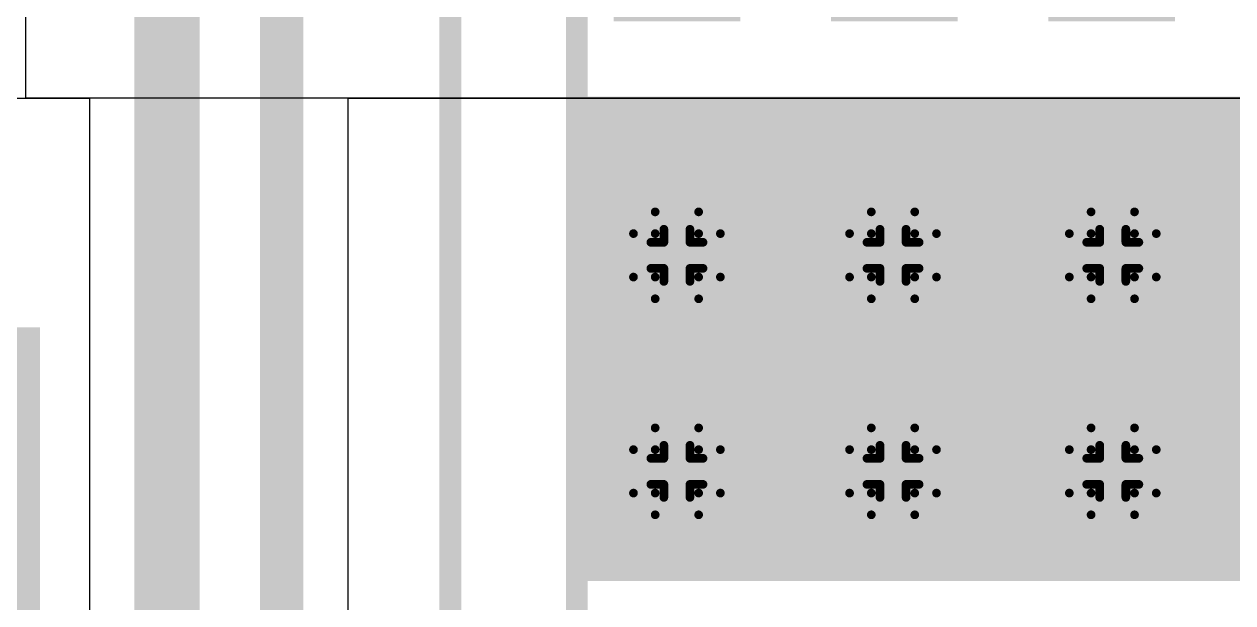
# Model space of a CAD drawing. Header units: inches. Extents: x -5 to 5258, y -4 to 5281.
# Drawn here: x 11.18 to 18.24, y 76.6 to 79.99 of the extents above; entities that cross this region are included whole.
import ezdxf

# ---------------------------------------------------------------- set-up
doc = ezdxf.new("R2010")
doc.units = ezdxf.units.IN
for name, color, linetype in [('Bottom Layer', 5, 'Continuous'), ('Bottom Solder', 6, 'Continuous'), ('Drill Drawing', 1, 'Continuous'), ('Top Layer', 1, 'Continuous'), ('Top Overlay', 2, 'Continuous'), ('Top Paste', 8, 'Continuous'), ('Top Solder', 216, 'Continuous'), ('Via Holes', 16, 'Continuous')]:
    doc.layers.add(name, color=color, linetype=linetype)

# ---------------------------------------------------------------- blocks, each defined once
blk = doc.blocks.new('8_SO_P____P___5')
at = {"layer": 'Top Layer'}
for points in [[(-3.475, 2.205), (-1.925, 2.205), (-1.925, 1.605), (-3.475, 1.605)], [(1.925, 2.205), (3.475, 2.205), (3.475, 1.605), (1.925, 1.605)], [(-1.1435, 1.1435), (1.1435, 1.1435), (1.1435, -1.1435), (-1.1435, -1.1435)], [(-3.475, 0.935), (-1.925, 0.935), (-1.925, 0.335), (-3.475, 0.335)], [(1.925, 0.935), (3.475, 0.935), (3.475, 0.335), (1.925, 0.335)], [(-3.475, -0.335), (-1.925, -0.335), (-1.925, -0.935), (-3.475, -0.935)], [(1.925, -0.335), (3.475, -0.335), (3.475, -0.935), (1.925, -0.935)], [(-3.475, -1.605), (-1.925, -1.605), (-1.925, -2.205), (-3.475, -2.205)], [(1.925, -1.605), (3.475, -1.605), (3.475, -2.205), (1.925, -2.205)]]:
    blk.add_hatch(color=1, dxfattribs=at).paths.add_polyline_path(points)
at = {"layer": 'Top Paste'}
for points in [[(-3.475, 2.205), (-1.925, 2.205), (-1.925, 1.605), (-3.475, 1.605)], [(1.925, 2.205), (3.475, 2.205), (3.475, 1.605), (1.925, 1.605)], [(-1.1435, 1.1435), (1.1435, 1.1435), (1.1435, -1.1435), (-1.1435, -1.1435)], [(-3.475, 0.935), (-1.925, 0.935), (-1.925, 0.335), (-3.475, 0.335)], [(1.925, 0.935), (3.475, 0.935), (3.475, 0.335), (1.925, 0.335)], [(-3.475, -0.335), (-1.925, -0.335), (-1.925, -0.935), (-3.475, -0.935)], [(1.925, -0.335), (3.475, -0.335), (3.475, -0.935), (1.925, -0.935)], [(-3.475, -1.605), (-1.925, -1.605), (-1.925, -2.205), (-3.475, -2.205)], [(1.925, -1.605), (3.475, -1.605), (3.475, -2.205), (1.925, -2.205)]]:
    blk.add_hatch(color=8, dxfattribs=at).paths.add_polyline_path(points)
at = {"layer": 'Top Solder'}
for points in [[(-3.545, 2.275), (-1.855, 2.275), (-1.855, 1.535), (-3.545, 1.535)], [(1.855, 2.275), (3.545, 2.275), (3.545, 1.535), (1.855, 1.535)], [(-1.2135, 1.2135), (1.2135, 1.2135), (1.2135, -1.2135), (-1.2135, -1.2135)], [(-3.545, 1.005), (-1.855, 1.005), (-1.855, 0.265), (-3.545, 0.265)], [(1.855, 1.005), (3.545, 1.005), (3.545, 0.265), (1.855, 0.265)], [(-3.545, -0.265), (-1.855, -0.265), (-1.855, -1.005), (-3.545, -1.005)], [(1.855, -0.265), (3.545, -0.265), (3.545, -1.005), (1.855, -1.005)], [(-3.545, -1.535), (-1.855, -1.535), (-1.855, -2.275), (-3.545, -2.275)], [(1.855, -1.535), (3.545, -1.535), (3.545, -2.275), (1.855, -2.275)]]:
    blk.add_hatch(color=216, dxfattribs=at).paths.add_polyline_path(points)
at = {"layer": 'Top Overlay'}
for points in [[(-1.603, 2.4892, 0.127, 0.127, 0), (1.9022, 2.4892, 0.127, 0.127, 0)], [(-3.7634, 2.0454, 0.127, 0.127, 0), (-3.6364, 1.9184, 0.127, 0.127, 0)], [(-3.7634, 2.0454, 0.127, 0.127, 0), (-3.7634, 1.7914, 0.127, 0.127, 0)], [(-3.6364, 1.9184, 0.127, 0.127, 0), (-3.7634, 1.7914, 0.127, 0.127, 0)], [(-1.603, -2.4892, 0.127, 0.127, 0), (1.9022, -2.4892, 0.127, 0.127, 0)]]:
    blk.add_lwpolyline(points, format="xyseb", dxfattribs=at)
for points in [[(-1.6347, 2.4892, 0.0635, 0.0635, 1), (-1.5712, 2.4892, 0.0635, 0.0635, 1)], [(1.8704, 2.4892, 0.0635, 0.0635, 1), (1.9339, 2.4892, 0.0635, 0.0635, 1)], [(-3.7951, 2.0454, 0.0635, 0.0635, 1), (-3.7316, 2.0454, 0.0635, 0.0635, 1)], [(-3.7951, 2.0454, 0.0635, 0.0635, 1), (-3.7316, 2.0454, 0.0635, 0.0635, 1)], [(-3.6681, 1.9184, 0.0635, 0.0635, 1), (-3.6046, 1.9184, 0.0635, 0.0635, 1)], [(-3.6681, 1.9184, 0.0635, 0.0635, 1), (-3.6046, 1.9184, 0.0635, 0.0635, 1)], [(-3.7951, 1.7914, 0.0635, 0.0635, 1), (-3.7316, 1.7914, 0.0635, 0.0635, 1)], [(-3.7951, 1.7914, 0.0635, 0.0635, 1), (-3.7316, 1.7914, 0.0635, 0.0635, 1)], [(-1.6347, -2.4892, 0.0635, 0.0635, 1), (-1.5712, -2.4892, 0.0635, 0.0635, 1)], [(1.8704, -2.4892, 0.0635, 0.0635, 1), (1.9339, -2.4892, 0.0635, 0.0635, 1)]]:
    blk.add_lwpolyline(points, format="xyseb", close=True, dxfattribs=at)
blk = doc.blocks.new('50SVPF10M_135')
at = {"layer": 'Top Solder'}
blk.add_hatch(color=216, dxfattribs=at).paths.add_polyline_path([(0.9484, 0.9016), (4.6516, 0.9016), (4.6516, -0.9016), (0.9484, -0.9016)])
at = {"layer": 'Top Overlay'}
blk.add_lwpolyline([(3.3, 3.3, 0.127, 0.127, 0), (-1.95, 3.3, 0.127, 0.127, 0)], format="xyseb", dxfattribs=at)

msp = doc.modelspace()

# ---------------------------------------------------------------- hatches: boundary and pattern name
at = {"layer": 'Bottom Layer'}
h = msp.add_hatch(color=5, dxfattribs=at)
edge = h.paths.add_edge_path()
edge.add_arc((14.9897, 78.6355), 0.3, 0, 360)
h = msp.add_hatch(color=5, dxfattribs=at)
edge = h.paths.add_edge_path()
edge.add_arc((16.2526, 78.6355), 0.3, 0, 360)
h = msp.add_hatch(color=5, dxfattribs=at)
edge = h.paths.add_edge_path()
edge.add_arc((17.5369, 78.6355), 0.3, 0, 360)
h = msp.add_hatch(color=5, dxfattribs=at)
edge = h.paths.add_edge_path()
edge.add_arc((14.9897, 77.3726), 0.3, 0, 360)
h = msp.add_hatch(color=5, dxfattribs=at)
edge = h.paths.add_edge_path()
edge.add_arc((16.2526, 77.3726), 0.3, 0, 360)
h = msp.add_hatch(color=5, dxfattribs=at)
edge = h.paths.add_edge_path()
edge.add_arc((17.5369, 77.3726), 0.3, 0, 360)
at = {"layer": 'Bottom Solder'}
h = msp.add_hatch(color=6, dxfattribs=at)
edge = h.paths.add_edge_path()
edge.add_arc((14.9897, 78.6355), 0.4016, 0, 360)
h = msp.add_hatch(color=6, dxfattribs=at)
edge = h.paths.add_edge_path()
edge.add_arc((16.2526, 78.6355), 0.4016, 0, 360)
h = msp.add_hatch(color=6, dxfattribs=at)
edge = h.paths.add_edge_path()
edge.add_arc((17.5369, 78.6355), 0.4016, 0, 360)
h = msp.add_hatch(color=6, dxfattribs=at)
edge = h.paths.add_edge_path()
edge.add_arc((14.9897, 77.3726), 0.4016, 0, 360)
h = msp.add_hatch(color=6, dxfattribs=at)
edge = h.paths.add_edge_path()
edge.add_arc((16.2526, 77.3726), 0.4016, 0, 360)
h = msp.add_hatch(color=6, dxfattribs=at)
edge = h.paths.add_edge_path()
edge.add_arc((17.5369, 77.3726), 0.4016, 0, 360)
at = {"layer": 'Top Layer'}
msp.add_hatch(color=1, dxfattribs=at).paths.add_polyline_path([(19.3839, 79.5638), (14.4055, 79.5638), (14.4055, 76.7311), (19.3839, 76.7311)])
h = msp.add_hatch(color=1, dxfattribs=at)
edge = h.paths.add_edge_path()
edge.add_arc((14.9897, 78.6355), 0.3, 0, 360)
h = msp.add_hatch(color=1, dxfattribs=at)
edge = h.paths.add_edge_path()
edge.add_arc((16.2526, 78.6355), 0.3, 0, 360)
h = msp.add_hatch(color=1, dxfattribs=at)
edge = h.paths.add_edge_path()
edge.add_arc((17.5369, 78.6355), 0.3, 0, 360)
h = msp.add_hatch(color=1, dxfattribs=at)
edge = h.paths.add_edge_path()
edge.add_arc((14.9897, 77.3726), 0.3, 0, 360)
h = msp.add_hatch(color=1, dxfattribs=at)
edge = h.paths.add_edge_path()
edge.add_arc((16.2526, 77.3726), 0.3, 0, 360)
h = msp.add_hatch(color=1, dxfattribs=at)
edge = h.paths.add_edge_path()
edge.add_arc((17.5369, 77.3726), 0.3, 0, 360)
at = {"layer": 'Top Solder'}
h = msp.add_hatch(color=216, dxfattribs=at)
edge = h.paths.add_edge_path()
edge.add_arc((14.9897, 78.6355), 0.4016, 0, 360)
h = msp.add_hatch(color=216, dxfattribs=at)
edge = h.paths.add_edge_path()
edge.add_arc((16.2526, 78.6355), 0.4016, 0, 360)
h = msp.add_hatch(color=216, dxfattribs=at)
edge = h.paths.add_edge_path()
edge.add_arc((17.5369, 78.6355), 0.4016, 0, 360)
h = msp.add_hatch(color=216, dxfattribs=at)
edge = h.paths.add_edge_path()
edge.add_arc((14.9897, 77.3726), 0.4016, 0, 360)
h = msp.add_hatch(color=216, dxfattribs=at)
edge = h.paths.add_edge_path()
edge.add_arc((16.2526, 77.3726), 0.4016, 0, 360)
h = msp.add_hatch(color=216, dxfattribs=at)
edge = h.paths.add_edge_path()
edge.add_arc((17.5369, 77.3726), 0.4016, 0, 360)
at = {"layer": 'Via Holes'}
h = msp.add_hatch(color=7, dxfattribs=at)
edge = h.paths.add_edge_path()
edge.add_arc((14.9897, 78.6355), 0.15, 0, 360)
h = msp.add_hatch(color=7, dxfattribs=at)
edge = h.paths.add_edge_path()
edge.add_arc((16.2526, 78.6355), 0.15, 0, 360)
h = msp.add_hatch(color=7, dxfattribs=at)
edge = h.paths.add_edge_path()
edge.add_arc((17.5369, 78.6355), 0.15, 0, 360)
h = msp.add_hatch(color=7, dxfattribs=at)
edge = h.paths.add_edge_path()
edge.add_arc((14.9897, 77.3726), 0.15, 0, 360)
h = msp.add_hatch(color=7, dxfattribs=at)
edge = h.paths.add_edge_path()
edge.add_arc((16.2526, 77.3726), 0.15, 0, 360)
h = msp.add_hatch(color=7, dxfattribs=at)
edge = h.paths.add_edge_path()
edge.add_arc((17.5369, 77.3726), 0.15, 0, 360)

# ---------------------------------------------------------------- linework, layer by layer
at = {"layer": 'Drill Drawing'}
for points in [[(14.8627, 78.7625, 0.0508, 0.0508, 0), (14.8627, 78.8895, 0.0508, 0.0508, 0)], [(14.8627, 78.8895, 0.0508, 0.0508, 0), (15.1167, 78.8895, 0.0508, 0.0508, 0)], [(15.1167, 78.7625, 0.0508, 0.0508, 0), (15.1167, 78.8895, 0.0508, 0.0508, 0)], [(16.1256, 78.7625, 0.0508, 0.0508, 0), (16.1256, 78.8895, 0.0508, 0.0508, 0)], [(16.1256, 78.8895, 0.0508, 0.0508, 0), (16.3796, 78.8895, 0.0508, 0.0508, 0)], [(16.3796, 78.7625, 0.0508, 0.0508, 0), (16.3796, 78.8895, 0.0508, 0.0508, 0)], [(17.4099, 78.7625, 0.0508, 0.0508, 0), (17.4099, 78.8895, 0.0508, 0.0508, 0)], [(17.4099, 78.8895, 0.0508, 0.0508, 0), (17.6639, 78.8895, 0.0508, 0.0508, 0)], [(17.6639, 78.7625, 0.0508, 0.0508, 0), (17.6639, 78.8895, 0.0508, 0.0508, 0)], [(14.7357, 78.5085, 0.0508, 0.0508, 0), (14.7357, 78.7625, 0.0508, 0.0508, 0)], [(14.7357, 78.7625, 0.0508, 0.0508, 0), (14.8627, 78.7625, 0.0508, 0.0508, 0)], [(14.9135, 78.7117, 0.0508, 0.0508, 0), (14.9135, 78.7879, 0.0508, 0.0508, 0)], [(14.9135, 78.7879, 0.0508, 0.0508, 0), (15.0659, 78.7879, 0.0508, 0.0508, 0)], [(15.0659, 78.7117, 0.0508, 0.0508, 0), (15.0659, 78.7879, 0.0508, 0.0508, 0)], [(15.1167, 78.7625, 0.0508, 0.0508, 0), (15.2437, 78.7625, 0.0508, 0.0508, 0)], [(15.2437, 78.5085, 0.0508, 0.0508, 0), (15.2437, 78.7625, 0.0508, 0.0508, 0)], [(15.9986, 78.5085, 0.0508, 0.0508, 0), (15.9986, 78.7625, 0.0508, 0.0508, 0)], [(15.9986, 78.7625, 0.0508, 0.0508, 0), (16.1256, 78.7625, 0.0508, 0.0508, 0)], [(16.1764, 78.7117, 0.0508, 0.0508, 0), (16.1764, 78.7879, 0.0508, 0.0508, 0)], [(16.1764, 78.7879, 0.0508, 0.0508, 0), (16.3288, 78.7879, 0.0508, 0.0508, 0)], [(16.3288, 78.7117, 0.0508, 0.0508, 0), (16.3288, 78.7879, 0.0508, 0.0508, 0)], [(16.3796, 78.7625, 0.0508, 0.0508, 0), (16.5066, 78.7625, 0.0508, 0.0508, 0)], [(16.5066, 78.5085, 0.0508, 0.0508, 0), (16.5066, 78.7625, 0.0508, 0.0508, 0)], [(17.2829, 78.5085, 0.0508, 0.0508, 0), (17.2829, 78.7625, 0.0508, 0.0508, 0)], [(17.2829, 78.7625, 0.0508, 0.0508, 0), (17.4099, 78.7625, 0.0508, 0.0508, 0)], [(17.4607, 78.7117, 0.0508, 0.0508, 0), (17.4607, 78.7879, 0.0508, 0.0508, 0)], [(17.4607, 78.7879, 0.0508, 0.0508, 0), (17.6131, 78.7879, 0.0508, 0.0508, 0)], [(17.6131, 78.7117, 0.0508, 0.0508, 0), (17.6131, 78.7879, 0.0508, 0.0508, 0)], [(17.6639, 78.7625, 0.0508, 0.0508, 0), (17.7909, 78.7625, 0.0508, 0.0508, 0)], [(17.7909, 78.5085, 0.0508, 0.0508, 0), (17.7909, 78.7625, 0.0508, 0.0508, 0)], [(14.8373, 78.5593, 0.0508, 0.0508, 0), (14.8373, 78.7117, 0.0508, 0.0508, 0)], [(14.8373, 78.7117, 0.0508, 0.0508, 0), (14.9135, 78.7117, 0.0508, 0.0508, 0)], [(15.0659, 78.7117, 0.0508, 0.0508, 0), (15.1421, 78.7117, 0.0508, 0.0508, 0)], [(15.1421, 78.5593, 0.0508, 0.0508, 0), (15.1421, 78.7117, 0.0508, 0.0508, 0)], [(16.1002, 78.5593, 0.0508, 0.0508, 0), (16.1002, 78.7117, 0.0508, 0.0508, 0)], [(16.1002, 78.7117, 0.0508, 0.0508, 0), (16.1764, 78.7117, 0.0508, 0.0508, 0)], [(16.3288, 78.7117, 0.0508, 0.0508, 0), (16.405, 78.7117, 0.0508, 0.0508, 0)], [(16.405, 78.5593, 0.0508, 0.0508, 0), (16.405, 78.7117, 0.0508, 0.0508, 0)], [(17.3845, 78.5593, 0.0508, 0.0508, 0), (17.3845, 78.7117, 0.0508, 0.0508, 0)], [(17.3845, 78.7117, 0.0508, 0.0508, 0), (17.4607, 78.7117, 0.0508, 0.0508, 0)], [(17.6131, 78.7117, 0.0508, 0.0508, 0), (17.6893, 78.7117, 0.0508, 0.0508, 0)], [(17.6893, 78.5593, 0.0508, 0.0508, 0), (17.6893, 78.7117, 0.0508, 0.0508, 0)], [(14.8373, 78.5593, 0.0508, 0.0508, 0), (14.9135, 78.5593, 0.0508, 0.0508, 0)], [(14.9135, 78.4831, 0.0508, 0.0508, 0), (14.9135, 78.5593, 0.0508, 0.0508, 0)], [(15.0659, 78.5593, 0.0508, 0.0508, 0), (15.1421, 78.5593, 0.0508, 0.0508, 0)], [(15.0659, 78.4831, 0.0508, 0.0508, 0), (15.0659, 78.5593, 0.0508, 0.0508, 0)], [(16.1002, 78.5593, 0.0508, 0.0508, 0), (16.1764, 78.5593, 0.0508, 0.0508, 0)], [(16.1764, 78.4831, 0.0508, 0.0508, 0), (16.1764, 78.5593, 0.0508, 0.0508, 0)], [(16.3288, 78.5593, 0.0508, 0.0508, 0), (16.405, 78.5593, 0.0508, 0.0508, 0)], [(16.3288, 78.4831, 0.0508, 0.0508, 0), (16.3288, 78.5593, 0.0508, 0.0508, 0)], [(17.3845, 78.5593, 0.0508, 0.0508, 0), (17.4607, 78.5593, 0.0508, 0.0508, 0)], [(17.4607, 78.4831, 0.0508, 0.0508, 0), (17.4607, 78.5593, 0.0508, 0.0508, 0)], [(17.6131, 78.5593, 0.0508, 0.0508, 0), (17.6893, 78.5593, 0.0508, 0.0508, 0)], [(17.6131, 78.4831, 0.0508, 0.0508, 0), (17.6131, 78.5593, 0.0508, 0.0508, 0)], [(14.7357, 78.5085, 0.0508, 0.0508, 0), (14.8627, 78.5085, 0.0508, 0.0508, 0)], [(14.8627, 78.3815, 0.0508, 0.0508, 0), (14.8627, 78.5085, 0.0508, 0.0508, 0)], [(14.9135, 78.4831, 0.0508, 0.0508, 0), (15.0659, 78.4831, 0.0508, 0.0508, 0)], [(15.1167, 78.5085, 0.0508, 0.0508, 0), (15.2437, 78.5085, 0.0508, 0.0508, 0)], [(15.1167, 78.3815, 0.0508, 0.0508, 0), (15.1167, 78.5085, 0.0508, 0.0508, 0)], [(15.9986, 78.5085, 0.0508, 0.0508, 0), (16.1256, 78.5085, 0.0508, 0.0508, 0)], [(16.1256, 78.3815, 0.0508, 0.0508, 0), (16.1256, 78.5085, 0.0508, 0.0508, 0)], [(16.1764, 78.4831, 0.0508, 0.0508, 0), (16.3288, 78.4831, 0.0508, 0.0508, 0)], [(16.3796, 78.5085, 0.0508, 0.0508, 0), (16.5066, 78.5085, 0.0508, 0.0508, 0)], [(16.3796, 78.3815, 0.0508, 0.0508, 0), (16.3796, 78.5085, 0.0508, 0.0508, 0)], [(17.2829, 78.5085, 0.0508, 0.0508, 0), (17.4099, 78.5085, 0.0508, 0.0508, 0)], [(17.4099, 78.3815, 0.0508, 0.0508, 0), (17.4099, 78.5085, 0.0508, 0.0508, 0)], [(17.4607, 78.4831, 0.0508, 0.0508, 0), (17.6131, 78.4831, 0.0508, 0.0508, 0)], [(17.6639, 78.5085, 0.0508, 0.0508, 0), (17.7909, 78.5085, 0.0508, 0.0508, 0)], [(17.6639, 78.3815, 0.0508, 0.0508, 0), (17.6639, 78.5085, 0.0508, 0.0508, 0)], [(14.8627, 78.3815, 0.0508, 0.0508, 0), (15.1167, 78.3815, 0.0508, 0.0508, 0)], [(16.1256, 78.3815, 0.0508, 0.0508, 0), (16.3796, 78.3815, 0.0508, 0.0508, 0)], [(17.4099, 78.3815, 0.0508, 0.0508, 0), (17.6639, 78.3815, 0.0508, 0.0508, 0)], [(14.8627, 77.4996, 0.0508, 0.0508, 0), (14.8627, 77.6266, 0.0508, 0.0508, 0)], [(14.8627, 77.6266, 0.0508, 0.0508, 0), (15.1167, 77.6266, 0.0508, 0.0508, 0)], [(15.1167, 77.4996, 0.0508, 0.0508, 0), (15.1167, 77.6266, 0.0508, 0.0508, 0)], [(16.1256, 77.4996, 0.0508, 0.0508, 0), (16.1256, 77.6266, 0.0508, 0.0508, 0)], [(16.1256, 77.6266, 0.0508, 0.0508, 0), (16.3796, 77.6266, 0.0508, 0.0508, 0)], [(16.3796, 77.4996, 0.0508, 0.0508, 0), (16.3796, 77.6266, 0.0508, 0.0508, 0)], [(17.4099, 77.4996, 0.0508, 0.0508, 0), (17.4099, 77.6266, 0.0508, 0.0508, 0)], [(17.4099, 77.6266, 0.0508, 0.0508, 0), (17.6639, 77.6266, 0.0508, 0.0508, 0)], [(17.6639, 77.4996, 0.0508, 0.0508, 0), (17.6639, 77.6266, 0.0508, 0.0508, 0)], [(14.7357, 77.2456, 0.0508, 0.0508, 0), (14.7357, 77.4996, 0.0508, 0.0508, 0)], [(14.7357, 77.4996, 0.0508, 0.0508, 0), (14.8627, 77.4996, 0.0508, 0.0508, 0)], [(14.9135, 77.4488, 0.0508, 0.0508, 0), (14.9135, 77.525, 0.0508, 0.0508, 0)], [(14.9135, 77.525, 0.0508, 0.0508, 0), (15.0659, 77.525, 0.0508, 0.0508, 0)], [(15.0659, 77.4488, 0.0508, 0.0508, 0), (15.0659, 77.525, 0.0508, 0.0508, 0)], [(15.1167, 77.4996, 0.0508, 0.0508, 0), (15.2437, 77.4996, 0.0508, 0.0508, 0)], [(15.2437, 77.2456, 0.0508, 0.0508, 0), (15.2437, 77.4996, 0.0508, 0.0508, 0)], [(15.9986, 77.2456, 0.0508, 0.0508, 0), (15.9986, 77.4996, 0.0508, 0.0508, 0)], [(15.9986, 77.4996, 0.0508, 0.0508, 0), (16.1256, 77.4996, 0.0508, 0.0508, 0)], [(16.1764, 77.4488, 0.0508, 0.0508, 0), (16.1764, 77.525, 0.0508, 0.0508, 0)], [(16.1764, 77.525, 0.0508, 0.0508, 0), (16.3288, 77.525, 0.0508, 0.0508, 0)], [(16.3288, 77.4488, 0.0508, 0.0508, 0), (16.3288, 77.525, 0.0508, 0.0508, 0)], [(16.3796, 77.4996, 0.0508, 0.0508, 0), (16.5066, 77.4996, 0.0508, 0.0508, 0)], [(16.5066, 77.2456, 0.0508, 0.0508, 0), (16.5066, 77.4996, 0.0508, 0.0508, 0)], [(17.2829, 77.2456, 0.0508, 0.0508, 0), (17.2829, 77.4996, 0.0508, 0.0508, 0)], [(17.2829, 77.4996, 0.0508, 0.0508, 0), (17.4099, 77.4996, 0.0508, 0.0508, 0)], [(17.4607, 77.4488, 0.0508, 0.0508, 0), (17.4607, 77.525, 0.0508, 0.0508, 0)], [(17.4607, 77.525, 0.0508, 0.0508, 0), (17.6131, 77.525, 0.0508, 0.0508, 0)], [(17.6131, 77.4488, 0.0508, 0.0508, 0), (17.6131, 77.525, 0.0508, 0.0508, 0)], [(17.6639, 77.4996, 0.0508, 0.0508, 0), (17.7909, 77.4996, 0.0508, 0.0508, 0)], [(17.7909, 77.2456, 0.0508, 0.0508, 0), (17.7909, 77.4996, 0.0508, 0.0508, 0)], [(14.8373, 77.2964, 0.0508, 0.0508, 0), (14.8373, 77.4488, 0.0508, 0.0508, 0)], [(14.8373, 77.4488, 0.0508, 0.0508, 0), (14.9135, 77.4488, 0.0508, 0.0508, 0)], [(15.0659, 77.4488, 0.0508, 0.0508, 0), (15.1421, 77.4488, 0.0508, 0.0508, 0)], [(15.1421, 77.2964, 0.0508, 0.0508, 0), (15.1421, 77.4488, 0.0508, 0.0508, 0)], [(16.1002, 77.2964, 0.0508, 0.0508, 0), (16.1002, 77.4488, 0.0508, 0.0508, 0)], [(16.1002, 77.4488, 0.0508, 0.0508, 0), (16.1764, 77.4488, 0.0508, 0.0508, 0)], [(16.3288, 77.4488, 0.0508, 0.0508, 0), (16.405, 77.4488, 0.0508, 0.0508, 0)], [(16.405, 77.2964, 0.0508, 0.0508, 0), (16.405, 77.4488, 0.0508, 0.0508, 0)], [(17.3845, 77.2964, 0.0508, 0.0508, 0), (17.3845, 77.4488, 0.0508, 0.0508, 0)], [(17.3845, 77.4488, 0.0508, 0.0508, 0), (17.4607, 77.4488, 0.0508, 0.0508, 0)], [(17.6131, 77.4488, 0.0508, 0.0508, 0), (17.6893, 77.4488, 0.0508, 0.0508, 0)], [(17.6893, 77.2964, 0.0508, 0.0508, 0), (17.6893, 77.4488, 0.0508, 0.0508, 0)], [(14.8373, 77.2964, 0.0508, 0.0508, 0), (14.9135, 77.2964, 0.0508, 0.0508, 0)], [(14.9135, 77.2202, 0.0508, 0.0508, 0), (14.9135, 77.2964, 0.0508, 0.0508, 0)], [(15.0659, 77.2964, 0.0508, 0.0508, 0), (15.1421, 77.2964, 0.0508, 0.0508, 0)], [(15.0659, 77.2202, 0.0508, 0.0508, 0), (15.0659, 77.2964, 0.0508, 0.0508, 0)], [(16.1002, 77.2964, 0.0508, 0.0508, 0), (16.1764, 77.2964, 0.0508, 0.0508, 0)], [(16.1764, 77.2202, 0.0508, 0.0508, 0), (16.1764, 77.2964, 0.0508, 0.0508, 0)], [(16.3288, 77.2964, 0.0508, 0.0508, 0), (16.405, 77.2964, 0.0508, 0.0508, 0)], [(16.3288, 77.2202, 0.0508, 0.0508, 0), (16.3288, 77.2964, 0.0508, 0.0508, 0)], [(17.3845, 77.2964, 0.0508, 0.0508, 0), (17.4607, 77.2964, 0.0508, 0.0508, 0)], [(17.4607, 77.2202, 0.0508, 0.0508, 0), (17.4607, 77.2964, 0.0508, 0.0508, 0)], [(17.6131, 77.2964, 0.0508, 0.0508, 0), (17.6893, 77.2964, 0.0508, 0.0508, 0)], [(17.6131, 77.2202, 0.0508, 0.0508, 0), (17.6131, 77.2964, 0.0508, 0.0508, 0)], [(14.7357, 77.2456, 0.0508, 0.0508, 0), (14.8627, 77.2456, 0.0508, 0.0508, 0)], [(14.8627, 77.1186, 0.0508, 0.0508, 0), (14.8627, 77.2456, 0.0508, 0.0508, 0)], [(14.9135, 77.2202, 0.0508, 0.0508, 0), (15.0659, 77.2202, 0.0508, 0.0508, 0)], [(15.1167, 77.2456, 0.0508, 0.0508, 0), (15.2437, 77.2456, 0.0508, 0.0508, 0)], [(15.1167, 77.1186, 0.0508, 0.0508, 0), (15.1167, 77.2456, 0.0508, 0.0508, 0)], [(15.9986, 77.2456, 0.0508, 0.0508, 0), (16.1256, 77.2456, 0.0508, 0.0508, 0)], [(16.1256, 77.1186, 0.0508, 0.0508, 0), (16.1256, 77.2456, 0.0508, 0.0508, 0)], [(16.1764, 77.2202, 0.0508, 0.0508, 0), (16.3288, 77.2202, 0.0508, 0.0508, 0)], [(16.3796, 77.2456, 0.0508, 0.0508, 0), (16.5066, 77.2456, 0.0508, 0.0508, 0)], [(16.3796, 77.1186, 0.0508, 0.0508, 0), (16.3796, 77.2456, 0.0508, 0.0508, 0)], [(17.2829, 77.2456, 0.0508, 0.0508, 0), (17.4099, 77.2456, 0.0508, 0.0508, 0)], [(17.4099, 77.1186, 0.0508, 0.0508, 0), (17.4099, 77.2456, 0.0508, 0.0508, 0)], [(17.4607, 77.2202, 0.0508, 0.0508, 0), (17.6131, 77.2202, 0.0508, 0.0508, 0)], [(17.6639, 77.2456, 0.0508, 0.0508, 0), (17.7909, 77.2456, 0.0508, 0.0508, 0)], [(17.6639, 77.1186, 0.0508, 0.0508, 0), (17.6639, 77.2456, 0.0508, 0.0508, 0)], [(14.8627, 77.1186, 0.0508, 0.0508, 0), (15.1167, 77.1186, 0.0508, 0.0508, 0)], [(16.1256, 77.1186, 0.0508, 0.0508, 0), (16.3796, 77.1186, 0.0508, 0.0508, 0)], [(17.4099, 77.1186, 0.0508, 0.0508, 0), (17.6639, 77.1186, 0.0508, 0.0508, 0)]]:
    msp.add_lwpolyline(points, format="xyseb", dxfattribs=at)
for points in [[(14.85, 78.8895, 0.0254, 0.0254, 1), (14.8754, 78.8895, 0.0254, 0.0254, 1)], [(14.85, 78.8895, 0.0254, 0.0254, 1), (14.8754, 78.8895, 0.0254, 0.0254, 1)], [(15.104, 78.8895, 0.0254, 0.0254, 1), (15.1294, 78.8895, 0.0254, 0.0254, 1)], [(15.104, 78.8895, 0.0254, 0.0254, 1), (15.1294, 78.8895, 0.0254, 0.0254, 1)], [(16.1129, 78.8895, 0.0254, 0.0254, 1), (16.1383, 78.8895, 0.0254, 0.0254, 1)], [(16.1129, 78.8895, 0.0254, 0.0254, 1), (16.1383, 78.8895, 0.0254, 0.0254, 1)], [(16.3669, 78.8895, 0.0254, 0.0254, 1), (16.3923, 78.8895, 0.0254, 0.0254, 1)], [(16.3669, 78.8895, 0.0254, 0.0254, 1), (16.3923, 78.8895, 0.0254, 0.0254, 1)], [(17.3972, 78.8895, 0.0254, 0.0254, 1), (17.4226, 78.8895, 0.0254, 0.0254, 1)], [(17.3972, 78.8895, 0.0254, 0.0254, 1), (17.4226, 78.8895, 0.0254, 0.0254, 1)], [(17.6512, 78.8895, 0.0254, 0.0254, 1), (17.6766, 78.8895, 0.0254, 0.0254, 1)], [(17.6512, 78.8895, 0.0254, 0.0254, 1), (17.6766, 78.8895, 0.0254, 0.0254, 1)], [(14.723, 78.7625, 0.0254, 0.0254, 1), (14.7484, 78.7625, 0.0254, 0.0254, 1)], [(14.723, 78.7625, 0.0254, 0.0254, 1), (14.7484, 78.7625, 0.0254, 0.0254, 1)], [(14.85, 78.7625, 0.0254, 0.0254, 1), (14.8754, 78.7625, 0.0254, 0.0254, 1)], [(14.85, 78.7625, 0.0254, 0.0254, 1), (14.8754, 78.7625, 0.0254, 0.0254, 1)], [(14.9008, 78.7879, 0.0254, 0.0254, 1), (14.9262, 78.7879, 0.0254, 0.0254, 1)], [(14.9008, 78.7879, 0.0254, 0.0254, 1), (14.9262, 78.7879, 0.0254, 0.0254, 1)], [(15.0532, 78.7879, 0.0254, 0.0254, 1), (15.0786, 78.7879, 0.0254, 0.0254, 1)], [(15.0532, 78.7879, 0.0254, 0.0254, 1), (15.0786, 78.7879, 0.0254, 0.0254, 1)], [(15.104, 78.7625, 0.0254, 0.0254, 1), (15.1294, 78.7625, 0.0254, 0.0254, 1)], [(15.104, 78.7625, 0.0254, 0.0254, 1), (15.1294, 78.7625, 0.0254, 0.0254, 1)], [(15.231, 78.7625, 0.0254, 0.0254, 1), (15.2564, 78.7625, 0.0254, 0.0254, 1)], [(15.231, 78.7625, 0.0254, 0.0254, 1), (15.2564, 78.7625, 0.0254, 0.0254, 1)], [(15.9859, 78.7625, 0.0254, 0.0254, 1), (16.0113, 78.7625, 0.0254, 0.0254, 1)], [(15.9859, 78.7625, 0.0254, 0.0254, 1), (16.0113, 78.7625, 0.0254, 0.0254, 1)], [(16.1129, 78.7625, 0.0254, 0.0254, 1), (16.1383, 78.7625, 0.0254, 0.0254, 1)], [(16.1129, 78.7625, 0.0254, 0.0254, 1), (16.1383, 78.7625, 0.0254, 0.0254, 1)], [(16.1637, 78.7879, 0.0254, 0.0254, 1), (16.1891, 78.7879, 0.0254, 0.0254, 1)], [(16.1637, 78.7879, 0.0254, 0.0254, 1), (16.1891, 78.7879, 0.0254, 0.0254, 1)], [(16.3161, 78.7879, 0.0254, 0.0254, 1), (16.3415, 78.7879, 0.0254, 0.0254, 1)], [(16.3161, 78.7879, 0.0254, 0.0254, 1), (16.3415, 78.7879, 0.0254, 0.0254, 1)], [(16.3669, 78.7625, 0.0254, 0.0254, 1), (16.3923, 78.7625, 0.0254, 0.0254, 1)], [(16.3669, 78.7625, 0.0254, 0.0254, 1), (16.3923, 78.7625, 0.0254, 0.0254, 1)], [(16.4939, 78.7625, 0.0254, 0.0254, 1), (16.5193, 78.7625, 0.0254, 0.0254, 1)], [(16.4939, 78.7625, 0.0254, 0.0254, 1), (16.5193, 78.7625, 0.0254, 0.0254, 1)], [(17.2702, 78.7625, 0.0254, 0.0254, 1), (17.2956, 78.7625, 0.0254, 0.0254, 1)], [(17.2702, 78.7625, 0.0254, 0.0254, 1), (17.2956, 78.7625, 0.0254, 0.0254, 1)], [(17.3972, 78.7625, 0.0254, 0.0254, 1), (17.4226, 78.7625, 0.0254, 0.0254, 1)], [(17.3972, 78.7625, 0.0254, 0.0254, 1), (17.4226, 78.7625, 0.0254, 0.0254, 1)], [(17.448, 78.7879, 0.0254, 0.0254, 1), (17.4734, 78.7879, 0.0254, 0.0254, 1)], [(17.448, 78.7879, 0.0254, 0.0254, 1), (17.4734, 78.7879, 0.0254, 0.0254, 1)], [(17.6004, 78.7879, 0.0254, 0.0254, 1), (17.6258, 78.7879, 0.0254, 0.0254, 1)], [(17.6004, 78.7879, 0.0254, 0.0254, 1), (17.6258, 78.7879, 0.0254, 0.0254, 1)], [(17.6512, 78.7625, 0.0254, 0.0254, 1), (17.6766, 78.7625, 0.0254, 0.0254, 1)], [(17.6512, 78.7625, 0.0254, 0.0254, 1), (17.6766, 78.7625, 0.0254, 0.0254, 1)], [(17.7782, 78.7625, 0.0254, 0.0254, 1), (17.8036, 78.7625, 0.0254, 0.0254, 1)], [(17.7782, 78.7625, 0.0254, 0.0254, 1), (17.8036, 78.7625, 0.0254, 0.0254, 1)], [(14.8246, 78.7117, 0.0254, 0.0254, 1), (14.85, 78.7117, 0.0254, 0.0254, 1)], [(14.8246, 78.7117, 0.0254, 0.0254, 1), (14.85, 78.7117, 0.0254, 0.0254, 1)], [(14.9008, 78.7117, 0.0254, 0.0254, 1), (14.9262, 78.7117, 0.0254, 0.0254, 1)], [(14.9008, 78.7117, 0.0254, 0.0254, 1), (14.9262, 78.7117, 0.0254, 0.0254, 1)], [(15.0532, 78.7117, 0.0254, 0.0254, 1), (15.0786, 78.7117, 0.0254, 0.0254, 1)], [(15.0532, 78.7117, 0.0254, 0.0254, 1), (15.0786, 78.7117, 0.0254, 0.0254, 1)], [(15.1294, 78.7117, 0.0254, 0.0254, 1), (15.1548, 78.7117, 0.0254, 0.0254, 1)], [(15.1294, 78.7117, 0.0254, 0.0254, 1), (15.1548, 78.7117, 0.0254, 0.0254, 1)], [(16.0875, 78.7117, 0.0254, 0.0254, 1), (16.1129, 78.7117, 0.0254, 0.0254, 1)], [(16.0875, 78.7117, 0.0254, 0.0254, 1), (16.1129, 78.7117, 0.0254, 0.0254, 1)], [(16.1637, 78.7117, 0.0254, 0.0254, 1), (16.1891, 78.7117, 0.0254, 0.0254, 1)], [(16.1637, 78.7117, 0.0254, 0.0254, 1), (16.1891, 78.7117, 0.0254, 0.0254, 1)], [(16.3161, 78.7117, 0.0254, 0.0254, 1), (16.3415, 78.7117, 0.0254, 0.0254, 1)], [(16.3161, 78.7117, 0.0254, 0.0254, 1), (16.3415, 78.7117, 0.0254, 0.0254, 1)], [(16.3923, 78.7117, 0.0254, 0.0254, 1), (16.4177, 78.7117, 0.0254, 0.0254, 1)], [(16.3923, 78.7117, 0.0254, 0.0254, 1), (16.4177, 78.7117, 0.0254, 0.0254, 1)], [(17.3718, 78.7117, 0.0254, 0.0254, 1), (17.3972, 78.7117, 0.0254, 0.0254, 1)], [(17.3718, 78.7117, 0.0254, 0.0254, 1), (17.3972, 78.7117, 0.0254, 0.0254, 1)], [(17.448, 78.7117, 0.0254, 0.0254, 1), (17.4734, 78.7117, 0.0254, 0.0254, 1)], [(17.448, 78.7117, 0.0254, 0.0254, 1), (17.4734, 78.7117, 0.0254, 0.0254, 1)], [(17.6004, 78.7117, 0.0254, 0.0254, 1), (17.6258, 78.7117, 0.0254, 0.0254, 1)], [(17.6004, 78.7117, 0.0254, 0.0254, 1), (17.6258, 78.7117, 0.0254, 0.0254, 1)], [(17.6766, 78.7117, 0.0254, 0.0254, 1), (17.702, 78.7117, 0.0254, 0.0254, 1)], [(17.6766, 78.7117, 0.0254, 0.0254, 1), (17.702, 78.7117, 0.0254, 0.0254, 1)], [(14.8246, 78.5593, 0.0254, 0.0254, 1), (14.85, 78.5593, 0.0254, 0.0254, 1)], [(14.8246, 78.5593, 0.0254, 0.0254, 1), (14.85, 78.5593, 0.0254, 0.0254, 1)], [(14.9008, 78.5593, 0.0254, 0.0254, 1), (14.9262, 78.5593, 0.0254, 0.0254, 1)], [(14.9008, 78.5593, 0.0254, 0.0254, 1), (14.9262, 78.5593, 0.0254, 0.0254, 1)], [(15.0532, 78.5593, 0.0254, 0.0254, 1), (15.0786, 78.5593, 0.0254, 0.0254, 1)], [(15.0532, 78.5593, 0.0254, 0.0254, 1), (15.0786, 78.5593, 0.0254, 0.0254, 1)], [(15.1294, 78.5593, 0.0254, 0.0254, 1), (15.1548, 78.5593, 0.0254, 0.0254, 1)], [(15.1294, 78.5593, 0.0254, 0.0254, 1), (15.1548, 78.5593, 0.0254, 0.0254, 1)], [(16.0875, 78.5593, 0.0254, 0.0254, 1), (16.1129, 78.5593, 0.0254, 0.0254, 1)], [(16.0875, 78.5593, 0.0254, 0.0254, 1), (16.1129, 78.5593, 0.0254, 0.0254, 1)], [(16.1637, 78.5593, 0.0254, 0.0254, 1), (16.1891, 78.5593, 0.0254, 0.0254, 1)], [(16.1637, 78.5593, 0.0254, 0.0254, 1), (16.1891, 78.5593, 0.0254, 0.0254, 1)], [(16.3161, 78.5593, 0.0254, 0.0254, 1), (16.3415, 78.5593, 0.0254, 0.0254, 1)], [(16.3161, 78.5593, 0.0254, 0.0254, 1), (16.3415, 78.5593, 0.0254, 0.0254, 1)], [(16.3923, 78.5593, 0.0254, 0.0254, 1), (16.4177, 78.5593, 0.0254, 0.0254, 1)], [(16.3923, 78.5593, 0.0254, 0.0254, 1), (16.4177, 78.5593, 0.0254, 0.0254, 1)], [(17.3718, 78.5593, 0.0254, 0.0254, 1), (17.3972, 78.5593, 0.0254, 0.0254, 1)], [(17.3718, 78.5593, 0.0254, 0.0254, 1), (17.3972, 78.5593, 0.0254, 0.0254, 1)], [(17.448, 78.5593, 0.0254, 0.0254, 1), (17.4734, 78.5593, 0.0254, 0.0254, 1)], [(17.448, 78.5593, 0.0254, 0.0254, 1), (17.4734, 78.5593, 0.0254, 0.0254, 1)], [(17.6004, 78.5593, 0.0254, 0.0254, 1), (17.6258, 78.5593, 0.0254, 0.0254, 1)], [(17.6004, 78.5593, 0.0254, 0.0254, 1), (17.6258, 78.5593, 0.0254, 0.0254, 1)], [(17.6766, 78.5593, 0.0254, 0.0254, 1), (17.702, 78.5593, 0.0254, 0.0254, 1)], [(17.6766, 78.5593, 0.0254, 0.0254, 1), (17.702, 78.5593, 0.0254, 0.0254, 1)], [(14.723, 78.5085, 0.0254, 0.0254, 1), (14.7484, 78.5085, 0.0254, 0.0254, 1)], [(14.723, 78.5085, 0.0254, 0.0254, 1), (14.7484, 78.5085, 0.0254, 0.0254, 1)], [(14.85, 78.5085, 0.0254, 0.0254, 1), (14.8754, 78.5085, 0.0254, 0.0254, 1)], [(14.85, 78.5085, 0.0254, 0.0254, 1), (14.8754, 78.5085, 0.0254, 0.0254, 1)], [(14.9008, 78.4831, 0.0254, 0.0254, 1), (14.9262, 78.4831, 0.0254, 0.0254, 1)], [(14.9008, 78.4831, 0.0254, 0.0254, 1), (14.9262, 78.4831, 0.0254, 0.0254, 1)], [(15.0532, 78.4831, 0.0254, 0.0254, 1), (15.0786, 78.4831, 0.0254, 0.0254, 1)], [(15.0532, 78.4831, 0.0254, 0.0254, 1), (15.0786, 78.4831, 0.0254, 0.0254, 1)], [(15.104, 78.5085, 0.0254, 0.0254, 1), (15.1294, 78.5085, 0.0254, 0.0254, 1)], [(15.104, 78.5085, 0.0254, 0.0254, 1), (15.1294, 78.5085, 0.0254, 0.0254, 1)], [(15.231, 78.5085, 0.0254, 0.0254, 1), (15.2564, 78.5085, 0.0254, 0.0254, 1)], [(15.231, 78.5085, 0.0254, 0.0254, 1), (15.2564, 78.5085, 0.0254, 0.0254, 1)], [(15.9859, 78.5085, 0.0254, 0.0254, 1), (16.0113, 78.5085, 0.0254, 0.0254, 1)], [(15.9859, 78.5085, 0.0254, 0.0254, 1), (16.0113, 78.5085, 0.0254, 0.0254, 1)], [(16.1129, 78.5085, 0.0254, 0.0254, 1), (16.1383, 78.5085, 0.0254, 0.0254, 1)], [(16.1129, 78.5085, 0.0254, 0.0254, 1), (16.1383, 78.5085, 0.0254, 0.0254, 1)], [(16.1637, 78.4831, 0.0254, 0.0254, 1), (16.1891, 78.4831, 0.0254, 0.0254, 1)], [(16.1637, 78.4831, 0.0254, 0.0254, 1), (16.1891, 78.4831, 0.0254, 0.0254, 1)], [(16.3161, 78.4831, 0.0254, 0.0254, 1), (16.3415, 78.4831, 0.0254, 0.0254, 1)], [(16.3161, 78.4831, 0.0254, 0.0254, 1), (16.3415, 78.4831, 0.0254, 0.0254, 1)], [(16.3669, 78.5085, 0.0254, 0.0254, 1), (16.3923, 78.5085, 0.0254, 0.0254, 1)], [(16.3669, 78.5085, 0.0254, 0.0254, 1), (16.3923, 78.5085, 0.0254, 0.0254, 1)], [(16.4939, 78.5085, 0.0254, 0.0254, 1), (16.5193, 78.5085, 0.0254, 0.0254, 1)], [(16.4939, 78.5085, 0.0254, 0.0254, 1), (16.5193, 78.5085, 0.0254, 0.0254, 1)], [(17.2702, 78.5085, 0.0254, 0.0254, 1), (17.2956, 78.5085, 0.0254, 0.0254, 1)], [(17.2702, 78.5085, 0.0254, 0.0254, 1), (17.2956, 78.5085, 0.0254, 0.0254, 1)], [(17.3972, 78.5085, 0.0254, 0.0254, 1), (17.4226, 78.5085, 0.0254, 0.0254, 1)], [(17.3972, 78.5085, 0.0254, 0.0254, 1), (17.4226, 78.5085, 0.0254, 0.0254, 1)], [(17.448, 78.4831, 0.0254, 0.0254, 1), (17.4734, 78.4831, 0.0254, 0.0254, 1)], [(17.448, 78.4831, 0.0254, 0.0254, 1), (17.4734, 78.4831, 0.0254, 0.0254, 1)], [(17.6004, 78.4831, 0.0254, 0.0254, 1), (17.6258, 78.4831, 0.0254, 0.0254, 1)], [(17.6004, 78.4831, 0.0254, 0.0254, 1), (17.6258, 78.4831, 0.0254, 0.0254, 1)], [(17.6512, 78.5085, 0.0254, 0.0254, 1), (17.6766, 78.5085, 0.0254, 0.0254, 1)], [(17.6512, 78.5085, 0.0254, 0.0254, 1), (17.6766, 78.5085, 0.0254, 0.0254, 1)], [(17.7782, 78.5085, 0.0254, 0.0254, 1), (17.8036, 78.5085, 0.0254, 0.0254, 1)], [(17.7782, 78.5085, 0.0254, 0.0254, 1), (17.8036, 78.5085, 0.0254, 0.0254, 1)], [(14.85, 78.3815, 0.0254, 0.0254, 1), (14.8754, 78.3815, 0.0254, 0.0254, 1)], [(14.85, 78.3815, 0.0254, 0.0254, 1), (14.8754, 78.3815, 0.0254, 0.0254, 1)], [(15.104, 78.3815, 0.0254, 0.0254, 1), (15.1294, 78.3815, 0.0254, 0.0254, 1)], [(15.104, 78.3815, 0.0254, 0.0254, 1), (15.1294, 78.3815, 0.0254, 0.0254, 1)], [(16.1129, 78.3815, 0.0254, 0.0254, 1), (16.1383, 78.3815, 0.0254, 0.0254, 1)], [(16.1129, 78.3815, 0.0254, 0.0254, 1), (16.1383, 78.3815, 0.0254, 0.0254, 1)], [(16.3669, 78.3815, 0.0254, 0.0254, 1), (16.3923, 78.3815, 0.0254, 0.0254, 1)], [(16.3669, 78.3815, 0.0254, 0.0254, 1), (16.3923, 78.3815, 0.0254, 0.0254, 1)], [(17.3972, 78.3815, 0.0254, 0.0254, 1), (17.4226, 78.3815, 0.0254, 0.0254, 1)], [(17.3972, 78.3815, 0.0254, 0.0254, 1), (17.4226, 78.3815, 0.0254, 0.0254, 1)], [(17.6512, 78.3815, 0.0254, 0.0254, 1), (17.6766, 78.3815, 0.0254, 0.0254, 1)], [(17.6512, 78.3815, 0.0254, 0.0254, 1), (17.6766, 78.3815, 0.0254, 0.0254, 1)], [(14.85, 77.6266, 0.0254, 0.0254, 1), (14.8754, 77.6266, 0.0254, 0.0254, 1)], [(14.85, 77.6266, 0.0254, 0.0254, 1), (14.8754, 77.6266, 0.0254, 0.0254, 1)], [(15.104, 77.6266, 0.0254, 0.0254, 1), (15.1294, 77.6266, 0.0254, 0.0254, 1)], [(15.104, 77.6266, 0.0254, 0.0254, 1), (15.1294, 77.6266, 0.0254, 0.0254, 1)], [(16.1129, 77.6266, 0.0254, 0.0254, 1), (16.1383, 77.6266, 0.0254, 0.0254, 1)], [(16.1129, 77.6266, 0.0254, 0.0254, 1), (16.1383, 77.6266, 0.0254, 0.0254, 1)], [(16.3669, 77.6266, 0.0254, 0.0254, 1), (16.3923, 77.6266, 0.0254, 0.0254, 1)], [(16.3669, 77.6266, 0.0254, 0.0254, 1), (16.3923, 77.6266, 0.0254, 0.0254, 1)], [(17.3972, 77.6266, 0.0254, 0.0254, 1), (17.4226, 77.6266, 0.0254, 0.0254, 1)], [(17.3972, 77.6266, 0.0254, 0.0254, 1), (17.4226, 77.6266, 0.0254, 0.0254, 1)], [(17.6512, 77.6266, 0.0254, 0.0254, 1), (17.6766, 77.6266, 0.0254, 0.0254, 1)], [(17.6512, 77.6266, 0.0254, 0.0254, 1), (17.6766, 77.6266, 0.0254, 0.0254, 1)], [(14.723, 77.4996, 0.0254, 0.0254, 1), (14.7484, 77.4996, 0.0254, 0.0254, 1)], [(14.723, 77.4996, 0.0254, 0.0254, 1), (14.7484, 77.4996, 0.0254, 0.0254, 1)], [(14.85, 77.4996, 0.0254, 0.0254, 1), (14.8754, 77.4996, 0.0254, 0.0254, 1)], [(14.85, 77.4996, 0.0254, 0.0254, 1), (14.8754, 77.4996, 0.0254, 0.0254, 1)], [(14.9008, 77.525, 0.0254, 0.0254, 1), (14.9262, 77.525, 0.0254, 0.0254, 1)], [(14.9008, 77.525, 0.0254, 0.0254, 1), (14.9262, 77.525, 0.0254, 0.0254, 1)], [(15.0532, 77.525, 0.0254, 0.0254, 1), (15.0786, 77.525, 0.0254, 0.0254, 1)], [(15.0532, 77.525, 0.0254, 0.0254, 1), (15.0786, 77.525, 0.0254, 0.0254, 1)], [(15.104, 77.4996, 0.0254, 0.0254, 1), (15.1294, 77.4996, 0.0254, 0.0254, 1)], [(15.104, 77.4996, 0.0254, 0.0254, 1), (15.1294, 77.4996, 0.0254, 0.0254, 1)], [(15.231, 77.4996, 0.0254, 0.0254, 1), (15.2564, 77.4996, 0.0254, 0.0254, 1)], [(15.231, 77.4996, 0.0254, 0.0254, 1), (15.2564, 77.4996, 0.0254, 0.0254, 1)], [(15.9859, 77.4996, 0.0254, 0.0254, 1), (16.0113, 77.4996, 0.0254, 0.0254, 1)], [(15.9859, 77.4996, 0.0254, 0.0254, 1), (16.0113, 77.4996, 0.0254, 0.0254, 1)], [(16.1129, 77.4996, 0.0254, 0.0254, 1), (16.1383, 77.4996, 0.0254, 0.0254, 1)], [(16.1129, 77.4996, 0.0254, 0.0254, 1), (16.1383, 77.4996, 0.0254, 0.0254, 1)], [(16.1637, 77.525, 0.0254, 0.0254, 1), (16.1891, 77.525, 0.0254, 0.0254, 1)], [(16.1637, 77.525, 0.0254, 0.0254, 1), (16.1891, 77.525, 0.0254, 0.0254, 1)], [(16.3161, 77.525, 0.0254, 0.0254, 1), (16.3415, 77.525, 0.0254, 0.0254, 1)], [(16.3161, 77.525, 0.0254, 0.0254, 1), (16.3415, 77.525, 0.0254, 0.0254, 1)], [(16.3669, 77.4996, 0.0254, 0.0254, 1), (16.3923, 77.4996, 0.0254, 0.0254, 1)], [(16.3669, 77.4996, 0.0254, 0.0254, 1), (16.3923, 77.4996, 0.0254, 0.0254, 1)], [(16.4939, 77.4996, 0.0254, 0.0254, 1), (16.5193, 77.4996, 0.0254, 0.0254, 1)], [(16.4939, 77.4996, 0.0254, 0.0254, 1), (16.5193, 77.4996, 0.0254, 0.0254, 1)], [(17.2702, 77.4996, 0.0254, 0.0254, 1), (17.2956, 77.4996, 0.0254, 0.0254, 1)], [(17.2702, 77.4996, 0.0254, 0.0254, 1), (17.2956, 77.4996, 0.0254, 0.0254, 1)], [(17.3972, 77.4996, 0.0254, 0.0254, 1), (17.4226, 77.4996, 0.0254, 0.0254, 1)], [(17.3972, 77.4996, 0.0254, 0.0254, 1), (17.4226, 77.4996, 0.0254, 0.0254, 1)], [(17.448, 77.525, 0.0254, 0.0254, 1), (17.4734, 77.525, 0.0254, 0.0254, 1)], [(17.448, 77.525, 0.0254, 0.0254, 1), (17.4734, 77.525, 0.0254, 0.0254, 1)], [(17.6004, 77.525, 0.0254, 0.0254, 1), (17.6258, 77.525, 0.0254, 0.0254, 1)], [(17.6004, 77.525, 0.0254, 0.0254, 1), (17.6258, 77.525, 0.0254, 0.0254, 1)], [(17.6512, 77.4996, 0.0254, 0.0254, 1), (17.6766, 77.4996, 0.0254, 0.0254, 1)], [(17.6512, 77.4996, 0.0254, 0.0254, 1), (17.6766, 77.4996, 0.0254, 0.0254, 1)], [(17.7782, 77.4996, 0.0254, 0.0254, 1), (17.8036, 77.4996, 0.0254, 0.0254, 1)], [(17.7782, 77.4996, 0.0254, 0.0254, 1), (17.8036, 77.4996, 0.0254, 0.0254, 1)], [(14.8246, 77.4488, 0.0254, 0.0254, 1), (14.85, 77.4488, 0.0254, 0.0254, 1)], [(14.8246, 77.4488, 0.0254, 0.0254, 1), (14.85, 77.4488, 0.0254, 0.0254, 1)], [(14.9008, 77.4488, 0.0254, 0.0254, 1), (14.9262, 77.4488, 0.0254, 0.0254, 1)], [(14.9008, 77.4488, 0.0254, 0.0254, 1), (14.9262, 77.4488, 0.0254, 0.0254, 1)], [(15.0532, 77.4488, 0.0254, 0.0254, 1), (15.0786, 77.4488, 0.0254, 0.0254, 1)], [(15.0532, 77.4488, 0.0254, 0.0254, 1), (15.0786, 77.4488, 0.0254, 0.0254, 1)], [(15.1294, 77.4488, 0.0254, 0.0254, 1), (15.1548, 77.4488, 0.0254, 0.0254, 1)], [(15.1294, 77.4488, 0.0254, 0.0254, 1), (15.1548, 77.4488, 0.0254, 0.0254, 1)], [(16.0875, 77.4488, 0.0254, 0.0254, 1), (16.1129, 77.4488, 0.0254, 0.0254, 1)], [(16.0875, 77.4488, 0.0254, 0.0254, 1), (16.1129, 77.4488, 0.0254, 0.0254, 1)], [(16.1637, 77.4488, 0.0254, 0.0254, 1), (16.1891, 77.4488, 0.0254, 0.0254, 1)], [(16.1637, 77.4488, 0.0254, 0.0254, 1), (16.1891, 77.4488, 0.0254, 0.0254, 1)], [(16.3161, 77.4488, 0.0254, 0.0254, 1), (16.3415, 77.4488, 0.0254, 0.0254, 1)], [(16.3161, 77.4488, 0.0254, 0.0254, 1), (16.3415, 77.4488, 0.0254, 0.0254, 1)], [(16.3923, 77.4488, 0.0254, 0.0254, 1), (16.4177, 77.4488, 0.0254, 0.0254, 1)], [(16.3923, 77.4488, 0.0254, 0.0254, 1), (16.4177, 77.4488, 0.0254, 0.0254, 1)], [(17.3718, 77.4488, 0.0254, 0.0254, 1), (17.3972, 77.4488, 0.0254, 0.0254, 1)], [(17.3718, 77.4488, 0.0254, 0.0254, 1), (17.3972, 77.4488, 0.0254, 0.0254, 1)], [(17.448, 77.4488, 0.0254, 0.0254, 1), (17.4734, 77.4488, 0.0254, 0.0254, 1)], [(17.448, 77.4488, 0.0254, 0.0254, 1), (17.4734, 77.4488, 0.0254, 0.0254, 1)], [(17.6004, 77.4488, 0.0254, 0.0254, 1), (17.6258, 77.4488, 0.0254, 0.0254, 1)], [(17.6004, 77.4488, 0.0254, 0.0254, 1), (17.6258, 77.4488, 0.0254, 0.0254, 1)], [(17.6766, 77.4488, 0.0254, 0.0254, 1), (17.702, 77.4488, 0.0254, 0.0254, 1)], [(17.6766, 77.4488, 0.0254, 0.0254, 1), (17.702, 77.4488, 0.0254, 0.0254, 1)], [(14.8246, 77.2964, 0.0254, 0.0254, 1), (14.85, 77.2964, 0.0254, 0.0254, 1)], [(14.8246, 77.2964, 0.0254, 0.0254, 1), (14.85, 77.2964, 0.0254, 0.0254, 1)], [(14.9008, 77.2964, 0.0254, 0.0254, 1), (14.9262, 77.2964, 0.0254, 0.0254, 1)], [(14.9008, 77.2964, 0.0254, 0.0254, 1), (14.9262, 77.2964, 0.0254, 0.0254, 1)], [(15.0532, 77.2964, 0.0254, 0.0254, 1), (15.0786, 77.2964, 0.0254, 0.0254, 1)], [(15.0532, 77.2964, 0.0254, 0.0254, 1), (15.0786, 77.2964, 0.0254, 0.0254, 1)], [(15.1294, 77.2964, 0.0254, 0.0254, 1), (15.1548, 77.2964, 0.0254, 0.0254, 1)], [(15.1294, 77.2964, 0.0254, 0.0254, 1), (15.1548, 77.2964, 0.0254, 0.0254, 1)], [(16.0875, 77.2964, 0.0254, 0.0254, 1), (16.1129, 77.2964, 0.0254, 0.0254, 1)], [(16.0875, 77.2964, 0.0254, 0.0254, 1), (16.1129, 77.2964, 0.0254, 0.0254, 1)], [(16.1637, 77.2964, 0.0254, 0.0254, 1), (16.1891, 77.2964, 0.0254, 0.0254, 1)], [(16.1637, 77.2964, 0.0254, 0.0254, 1), (16.1891, 77.2964, 0.0254, 0.0254, 1)], [(16.3161, 77.2964, 0.0254, 0.0254, 1), (16.3415, 77.2964, 0.0254, 0.0254, 1)], [(16.3161, 77.2964, 0.0254, 0.0254, 1), (16.3415, 77.2964, 0.0254, 0.0254, 1)], [(16.3923, 77.2964, 0.0254, 0.0254, 1), (16.4177, 77.2964, 0.0254, 0.0254, 1)], [(16.3923, 77.2964, 0.0254, 0.0254, 1), (16.4177, 77.2964, 0.0254, 0.0254, 1)], [(17.3718, 77.2964, 0.0254, 0.0254, 1), (17.3972, 77.2964, 0.0254, 0.0254, 1)], [(17.3718, 77.2964, 0.0254, 0.0254, 1), (17.3972, 77.2964, 0.0254, 0.0254, 1)], [(17.448, 77.2964, 0.0254, 0.0254, 1), (17.4734, 77.2964, 0.0254, 0.0254, 1)], [(17.448, 77.2964, 0.0254, 0.0254, 1), (17.4734, 77.2964, 0.0254, 0.0254, 1)], [(17.6004, 77.2964, 0.0254, 0.0254, 1), (17.6258, 77.2964, 0.0254, 0.0254, 1)], [(17.6004, 77.2964, 0.0254, 0.0254, 1), (17.6258, 77.2964, 0.0254, 0.0254, 1)], [(17.6766, 77.2964, 0.0254, 0.0254, 1), (17.702, 77.2964, 0.0254, 0.0254, 1)], [(17.6766, 77.2964, 0.0254, 0.0254, 1), (17.702, 77.2964, 0.0254, 0.0254, 1)], [(14.723, 77.2456, 0.0254, 0.0254, 1), (14.7484, 77.2456, 0.0254, 0.0254, 1)], [(14.723, 77.2456, 0.0254, 0.0254, 1), (14.7484, 77.2456, 0.0254, 0.0254, 1)], [(14.85, 77.2456, 0.0254, 0.0254, 1), (14.8754, 77.2456, 0.0254, 0.0254, 1)], [(14.85, 77.2456, 0.0254, 0.0254, 1), (14.8754, 77.2456, 0.0254, 0.0254, 1)], [(14.9008, 77.2202, 0.0254, 0.0254, 1), (14.9262, 77.2202, 0.0254, 0.0254, 1)], [(14.9008, 77.2202, 0.0254, 0.0254, 1), (14.9262, 77.2202, 0.0254, 0.0254, 1)], [(15.0532, 77.2202, 0.0254, 0.0254, 1), (15.0786, 77.2202, 0.0254, 0.0254, 1)], [(15.0532, 77.2202, 0.0254, 0.0254, 1), (15.0786, 77.2202, 0.0254, 0.0254, 1)], [(15.104, 77.2456, 0.0254, 0.0254, 1), (15.1294, 77.2456, 0.0254, 0.0254, 1)], [(15.104, 77.2456, 0.0254, 0.0254, 1), (15.1294, 77.2456, 0.0254, 0.0254, 1)], [(15.231, 77.2456, 0.0254, 0.0254, 1), (15.2564, 77.2456, 0.0254, 0.0254, 1)], [(15.231, 77.2456, 0.0254, 0.0254, 1), (15.2564, 77.2456, 0.0254, 0.0254, 1)], [(15.9859, 77.2456, 0.0254, 0.0254, 1), (16.0113, 77.2456, 0.0254, 0.0254, 1)], [(15.9859, 77.2456, 0.0254, 0.0254, 1), (16.0113, 77.2456, 0.0254, 0.0254, 1)], [(16.1129, 77.2456, 0.0254, 0.0254, 1), (16.1383, 77.2456, 0.0254, 0.0254, 1)], [(16.1129, 77.2456, 0.0254, 0.0254, 1), (16.1383, 77.2456, 0.0254, 0.0254, 1)], [(16.1637, 77.2202, 0.0254, 0.0254, 1), (16.1891, 77.2202, 0.0254, 0.0254, 1)], [(16.1637, 77.2202, 0.0254, 0.0254, 1), (16.1891, 77.2202, 0.0254, 0.0254, 1)], [(16.3161, 77.2202, 0.0254, 0.0254, 1), (16.3415, 77.2202, 0.0254, 0.0254, 1)], [(16.3161, 77.2202, 0.0254, 0.0254, 1), (16.3415, 77.2202, 0.0254, 0.0254, 1)], [(16.3669, 77.2456, 0.0254, 0.0254, 1), (16.3923, 77.2456, 0.0254, 0.0254, 1)], [(16.3669, 77.2456, 0.0254, 0.0254, 1), (16.3923, 77.2456, 0.0254, 0.0254, 1)], [(16.4939, 77.2456, 0.0254, 0.0254, 1), (16.5193, 77.2456, 0.0254, 0.0254, 1)], [(16.4939, 77.2456, 0.0254, 0.0254, 1), (16.5193, 77.2456, 0.0254, 0.0254, 1)], [(17.2702, 77.2456, 0.0254, 0.0254, 1), (17.2956, 77.2456, 0.0254, 0.0254, 1)], [(17.2702, 77.2456, 0.0254, 0.0254, 1), (17.2956, 77.2456, 0.0254, 0.0254, 1)], [(17.3972, 77.2456, 0.0254, 0.0254, 1), (17.4226, 77.2456, 0.0254, 0.0254, 1)], [(17.3972, 77.2456, 0.0254, 0.0254, 1), (17.4226, 77.2456, 0.0254, 0.0254, 1)], [(17.448, 77.2202, 0.0254, 0.0254, 1), (17.4734, 77.2202, 0.0254, 0.0254, 1)], [(17.448, 77.2202, 0.0254, 0.0254, 1), (17.4734, 77.2202, 0.0254, 0.0254, 1)], [(17.6004, 77.2202, 0.0254, 0.0254, 1), (17.6258, 77.2202, 0.0254, 0.0254, 1)], [(17.6004, 77.2202, 0.0254, 0.0254, 1), (17.6258, 77.2202, 0.0254, 0.0254, 1)], [(17.6512, 77.2456, 0.0254, 0.0254, 1), (17.6766, 77.2456, 0.0254, 0.0254, 1)], [(17.6512, 77.2456, 0.0254, 0.0254, 1), (17.6766, 77.2456, 0.0254, 0.0254, 1)], [(17.7782, 77.2456, 0.0254, 0.0254, 1), (17.8036, 77.2456, 0.0254, 0.0254, 1)], [(17.7782, 77.2456, 0.0254, 0.0254, 1), (17.8036, 77.2456, 0.0254, 0.0254, 1)], [(14.85, 77.1186, 0.0254, 0.0254, 1), (14.8754, 77.1186, 0.0254, 0.0254, 1)], [(14.85, 77.1186, 0.0254, 0.0254, 1), (14.8754, 77.1186, 0.0254, 0.0254, 1)], [(15.104, 77.1186, 0.0254, 0.0254, 1), (15.1294, 77.1186, 0.0254, 0.0254, 1)], [(15.104, 77.1186, 0.0254, 0.0254, 1), (15.1294, 77.1186, 0.0254, 0.0254, 1)], [(16.1129, 77.1186, 0.0254, 0.0254, 1), (16.1383, 77.1186, 0.0254, 0.0254, 1)], [(16.1129, 77.1186, 0.0254, 0.0254, 1), (16.1383, 77.1186, 0.0254, 0.0254, 1)], [(16.3669, 77.1186, 0.0254, 0.0254, 1), (16.3923, 77.1186, 0.0254, 0.0254, 1)], [(16.3669, 77.1186, 0.0254, 0.0254, 1), (16.3923, 77.1186, 0.0254, 0.0254, 1)], [(17.3972, 77.1186, 0.0254, 0.0254, 1), (17.4226, 77.1186, 0.0254, 0.0254, 1)], [(17.3972, 77.1186, 0.0254, 0.0254, 1), (17.4226, 77.1186, 0.0254, 0.0254, 1)], [(17.6512, 77.1186, 0.0254, 0.0254, 1), (17.6766, 77.1186, 0.0254, 0.0254, 1)], [(17.6512, 77.1186, 0.0254, 0.0254, 1), (17.6766, 77.1186, 0.0254, 0.0254, 1)]]:
    msp.add_lwpolyline(points, format="xyseb", close=True, dxfattribs=at)
at = {"layer": 'Top Layer'}
for p, q in [((11.1848, 79.5548), (11.1848, 85.3673)), ((8.3633, 79.5548), (11.1848, 79.5548)), ((18.4987, 79.5548), (11.1848, 79.5548)), ((11.1848, 79.5548), (11.1848, 79.5548)), ((11.1848, 79.5548), (11.5566, 79.5548)), ((11.5566, 79.5548), (11.5566, 71.4242)), ((13.0681, 73.4956), (13.0681, 79.5548)), ((13.0681, 79.5548), (18.4987, 79.5548))]:
    msp.add_line(p, q, dxfattribs=at)
for points in [[(12.0098, 71.4242, 0.381, 0.381, 0), (12.0098, 81.8667, 0.381, 0.381, 0)], [(12.6796, 72.2118, 0.254, 0.254, 0), (12.6796, 80.5157, 0.254, 0.254, 0)]]:
    msp.add_lwpolyline(points, format="xyseb", dxfattribs=at)

# ---------------------------------------------------------------- block references
for name, p, rotation in [('50SVPF10M_135', (10.3655, 79.1637), 270), ('8_SO_P____P___5', (16.8947, 78.1477), 90)]:
    msp.add_blockref(name, p, dxfattribs=dict(rotation=rotation))

doc.saveas('drawing.dxf')
